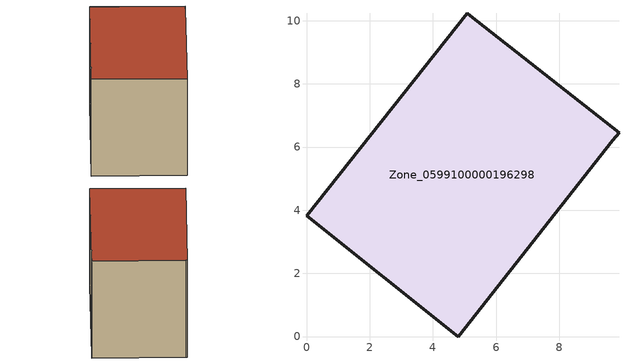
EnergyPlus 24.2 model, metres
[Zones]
Zone_0599100000196298
 floor ground (C_G): 5.1,10.23 5.18,10.16 9.89,6.46 9.7,6.22 4.8,0 0,3.82 z0.56
 wall outside (C_F): 5.18,10.16 5.1,10.23 0,3.82 4.8,0 9.7,6.22 9.89,6.46 5.18,10.16 z0.56:8.05
 roof outside (C_R): 4.8,0 9.7,6.22 9.89,6.46 5.18,10.16 5.1,10.23 0,3.82 z8.05
[BUILDING]
Pand.0599100000196298: North Axis=0; Terrain=City; Loads Convergence Tolerance Value=0.04; Temperature Convergence Tolerance Value=0.4; Solar Distribution=FullExterior; Maximum Number of Warmup Days=25; Minimum Number of Warmup Days=1
[Site:Location]
Rotterdam.The.Hague.AP_ZH_NLD Design_Conditions: Latitude=51.96; Longitude=4.45; Time Zone=1; Elevation=-4.5
[SITE:GROUNDTEMPERATURE:BUILDINGSURFACE]
18, 18, 18, 18, 18, 18, 18, 18, 18, 18, 18, 18
[MATERIAL] Thermal Absorptance=0.9; Solar Absorptance=0.7; Visible Absorptance=0.7
Name | Roughness | Thickness | Conductivity | Density | Specific Heat
G.TI.1965-1974 | MediumSmooth | 0.15 | 0.882353 | 540 | 1210
F.TI.1965-1974 | Rough | 0.3 | 0.697674 | 1920 | 840
R.TI.1965-1974 | MediumRough | 0.2 | 0.232558 | 1500 | 1000
[CONSTRUCTION]
C_G: G.TI.1965-1974
C_F: F.TI.1965-1974
C_R: R.TI.1965-1974
[ZONE]
Zone_0599100000196298: Type=1; Multiplier=1; Ceiling Height=Autocalculate; Volume=Autocalculate; Floor Area=autocalculate; Part of Total Floor Area=Yes
[ZONEINFILTRATION:DESIGNFLOWRATE]
Infil_Zone_0599100000196298: Zone or ZoneList or Space or SpaceList=Zone_0599100000196298; Schedule=AlwaysOn; Design Flow Rate Calculation Method=Flow/Area; Flow Rate per Floor Area=0.003; Constant Term Coefficient=1; Temperature Term Coefficient=0; Velocity Term Coefficient=0; Velocity Squared Term Coefficient=0
[HVACTEMPLATE:ZONE:IDEALLOADSAIRSYSTEM]
Zone_0599100000196298: Maximum Heating Supply Air Temperature=50; Minimum Cooling Supply Air Temperature=13; Maximum Heating Supply Air Humidity Ratio=0.0156; Minimum Cooling Supply Air Humidity Ratio=0.0077; Heating Limit=NoLimit; Cooling Limit=NoLimit; Dehumidification Control Type=ConstantSensibleHeatRatio; Cooling Sensible Heat Ratio=0.7; Dehumidification Setpoint=60; Humidification Control Type=None; Humidification Setpoint=30; Outdoor Air Method=None; Outdoor Air Flow Rate per Person=0.00944; Outdoor Air Flow Rate per Zone Floor Area=0; Outdoor Air Flow Rate per Zone=0; Demand Controlled Ventilation Type=None; Outdoor Air Economizer Type=NoEconomizer; Heat Recovery Type=None; Sensible Heat Recovery Effectiveness=0.7; Latent Heat Recovery Effectiveness=0.65
[ZONECONTROL:THERMOSTAT]
ThermostatControl_Zone_0599100000196298: Zone or ZoneList=Zone_0599100000196298; Control Type Schedule=DualSetpointControlType; Control 1=Thermostat_Zone_0599100000196298; Temperature Difference Between Cutout And Setpoint=0
[THERMOSTATSETPOINT:DUALSETPOINT]
Thermostat_Zone_0599100000196298: Heating Setpoint Temperature Schedule=HeatingSetpoint_Zone_0599100000196298; Cooling Setpoint Temperature Schedule=CoolingSetpoint_Zone_0599100000196298
[SCHEDULE:COMPACT]
HeatingSetpoint_Zone_0599100000196298: Through: 12/31, For: AllDays, Until: 24:00, 21
CoolingSetpoint_Zone_0599100000196298: Through: 12/31, For: AllDays, Until: 24:00, 24
DualSetpointControlType: Through: 12/31, For: AllDays, Until: 24:00, 4
AlwaysOn: Through: 12/31, For: AllDays, Until: 24:00, 1
